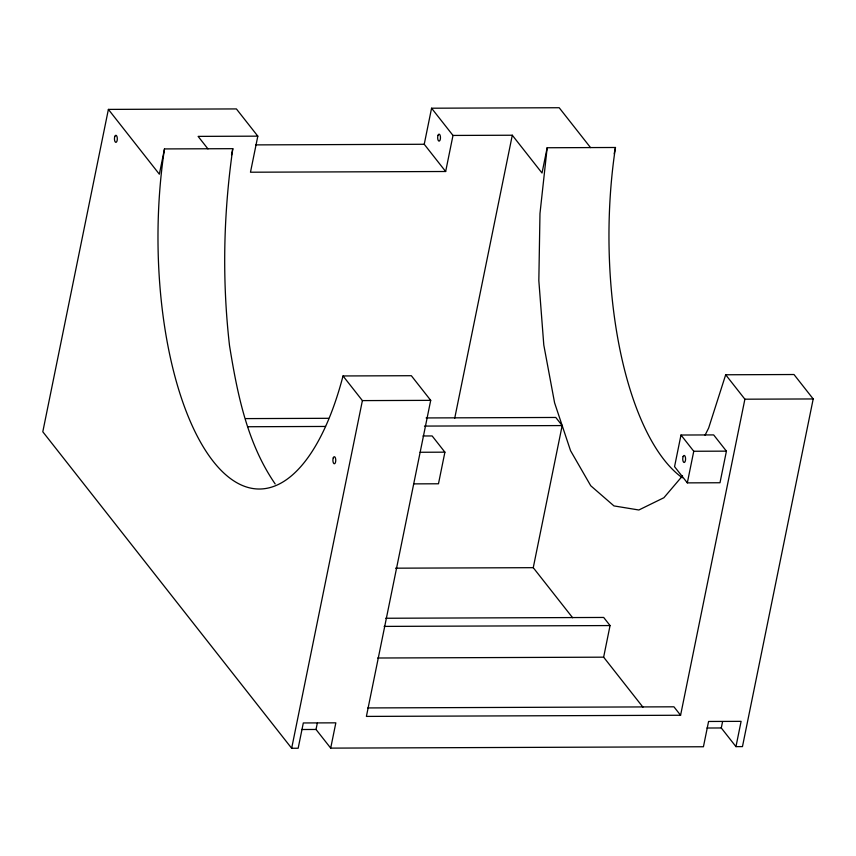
<?xml version="1.0" encoding="UTF-8"?>
<svg xmlns="http://www.w3.org/2000/svg" width="856" height="856" viewBox="0 0 856 856"><rect width="100%" height="100%" fill="white"/><g stroke="black" fill="none" stroke-linecap="round" stroke-linejoin="round"><path stroke-width="1.28" d="M590.533 147.596L559.182 107.728L431.574 108.209L452.995 135.441L445.655 171.5L250.476 172.216L257.817 136.157L236.395 108.926L108.391 109.397L159.355 174.207L164.491 148.923L232.811 148.677C223.405 213.914 222.004 280.094 229.515 345.599C237.305 393.674 247.052 443.13 275.183 483.961M682.371 477.798A249.866 100.494 89.8 0 1 615.475 147.489L547.166 147.746L539.976 213.551L538.831 280.629L543.795 345L554.592 402.834L570.556 450.705L590.747 485.759L613.966 505.917L638.843 509.994L663.892 497.732L682.542 475.84M108.391 109.397L42.8 431.777L291.661 748.272L298.166 748.24L303.313 722.956L335.841 722.838L330.694 748.123L703.429 746.753L708.575 721.469L741.103 721.351L735.957 746.635L742.462 746.603L813.2 398.95L793.994 374.521L725.685 374.768L708.64 428.054L705.044 435.223M231.516 155L232.811 148.677M291.661 748.272L362.398 400.608L343.021 375.955A249.866 100.494 89.8 0 1 213.272 461.427A249.866 100.494 89.8 0 1 164.491 148.923M445.655 171.5L424.234 144.268L431.574 108.209M330.694 748.123L316.025 729.462L317.309 723.138M343.021 375.955L411.329 375.709L430.707 400.351L366.4 716.408L680.584 715.252L744.891 399.196L725.685 374.768M422.992 435.982L432.141 435.95L444.906 452.171L438.475 483.779L413.651 483.875M454.707 418.284L512.295 135.227L452.995 135.441M547.166 147.746L542.019 173.03L512.295 135.227M614.191 153.812L615.475 147.489M572.643 617.754L533.256 567.678L562.167 425.571L555.79 417.461L426.106 417.942M642.942 707.163L603.64 657.173L610.061 625.565L603.683 617.454L385.767 618.257M680.991 435.03L674.56 466.638L687.325 482.87L719.992 482.752L726.423 451.144L713.658 434.912L680.991 435.03L693.756 451.262L687.325 482.87M735.957 746.635L721.287 727.964L722.571 721.64M257.817 136.157L198.111 136.382L207.965 148.912M255.794 144.889L424.234 144.268M362.398 400.608L430.707 400.351M744.891 399.196L813.2 398.95M245.629 418.605L328.511 418.306M247.994 426.737L325.537 426.449M424.469 426.085L562.167 425.571M420.082 452.268L444.906 452.171M693.756 451.262L726.423 451.144M395.558 568.181L533.256 567.678M384.13 626.399L610.061 625.565M377.699 658.007L603.64 657.173M367.791 707.933L673.94 706.81L680.584 715.252M301.708 729.515L316.025 729.462M706.97 728.017L721.287 727.964M333.262 457.853A3.552 1.434 89.8 0 0 334.043 463.706A3.552 1.434 89.8 0 0 335.691 459.148A3.552 1.434 89.8 0 0 333.262 457.853M683.099 456.569A3.552 1.434 89.8 0 0 683.869 462.422A3.552 1.434 89.8 0 0 685.517 457.864A3.552 1.434 89.8 0 0 683.099 456.569M114.811 136.436A3.552 1.434 89.8 0 0 115.592 142.289A3.552 1.434 89.8 0 0 117.24 137.73A3.552 1.434 89.8 0 0 114.811 136.436M437.972 135.398A3.499 1.412 89.8 0 0 438.85 141.079A3.499 1.412 89.8 0 0 440.38 136.393A3.499 1.412 89.8 0 0 437.972 135.398"/></g></svg>
